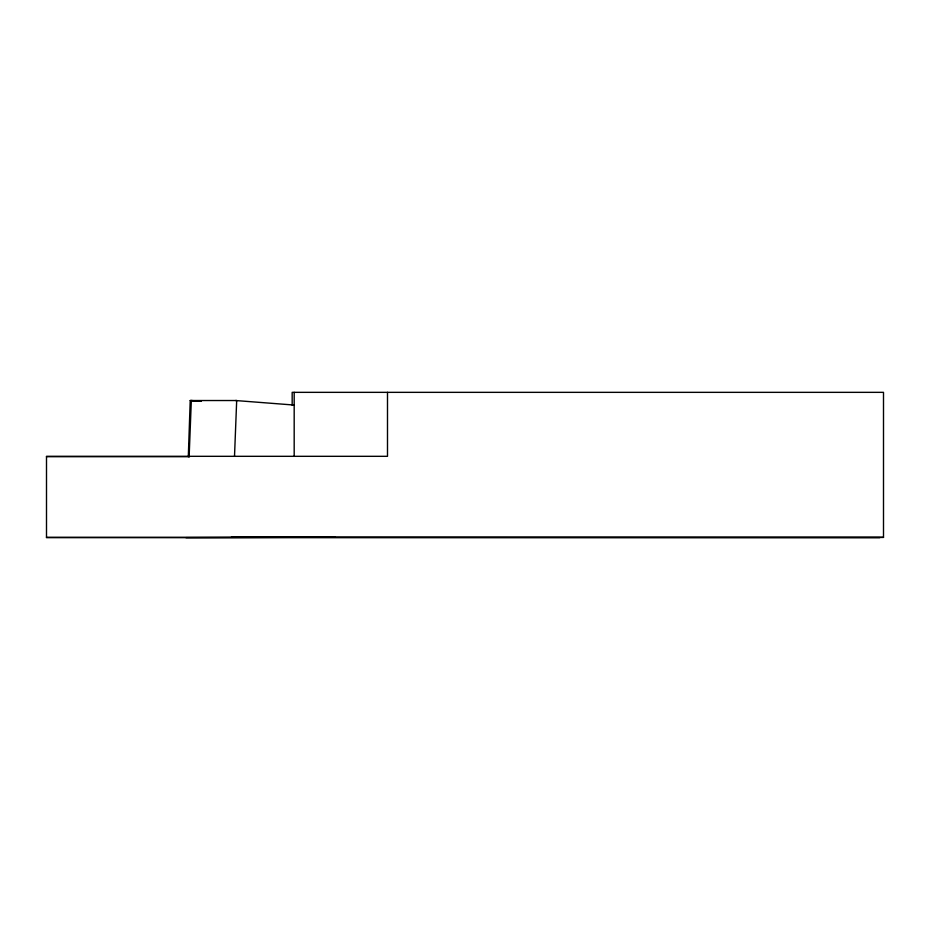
<?xml version="1.0" encoding="UTF-8"?>
<svg xmlns="http://www.w3.org/2000/svg" width="930" height="930" viewBox="0 0 930 930"><rect width="100%" height="100%" fill="white"/><g stroke="black" fill="none" stroke-linecap="round" stroke-linejoin="round"><path stroke-width="1.4" d="M188.313 456.677L190.22 400.528L236.685 400.528L234.511 456.316M189.127 456.816L191.324 400.528L201.415 401.318M231.338 537.296L335.137 537.296M185.954 537.656L289.776 537.296M46.5 456.677L189.569 456.677M46.5 537.296L883.5 537.377L883.5 392.344L292.171 392.344L292.171 405.213M257.494 537.296L883.5 537.377M879.792 537.656L46.5 537.656L46.5 456.316L387.496 456.316L387.496 392.344M235.592 400.528L294.368 405.073M190.22 400.528L200.322 401.318M294.182 392.344L294.182 456.316"/></g></svg>
